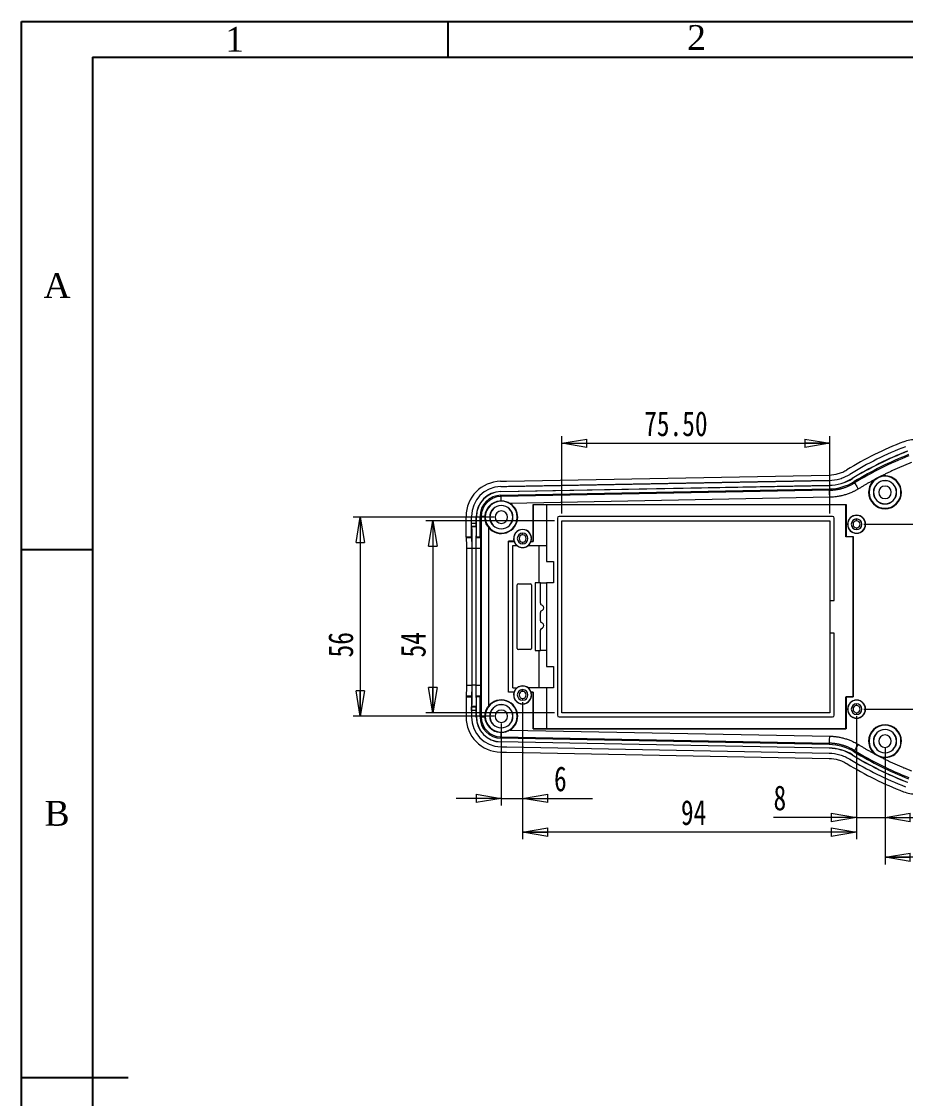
# Model space of a CAD drawing. Header units: millimetres. Extents: x 8 to 428, y 0 to 297.
# Drawn here: x 8 to 132.4, y 145.9 to 297.4 of the extents above; entities that cross this region are included whole.
import ezdxf

# ---------------------------------------------------------------- set-up
doc = ezdxf.new("R2010")
doc.units = ezdxf.units.MM
doc.styles.add('SLDTEXTSTYLE1', font='TXT', dxfattribs={"width": 0.75})
doc.dimstyles.new('SLDDIMSTYLE0', dxfattribs={"dimtxt": 3.5, "dimasz": 3.556, "dimexe": 0, "dimexo": 0.0625, "dimgap": 0.875, "dimtad": 1, "dimlfac": 2, "dimrnd": 1e-09, "dimzin": 12, "dimdsep": 46, "dimtxsty": 'SLDTEXTSTYLE1', "dimblk1": 'CLOSED', "dimblk2": 'CLOSED', "dimsah": 1, "dimcen": 0.09, "dimadec": 0, "dimazin": 3, "dimtfac": 1, "dimtofl": 0, "dimtmove": 0, "dimatfit": 3, "dimldrblk": 'CLOSED', "dimfxl": 1, "dimfrac": 2, "dimtolj": 1, "dimtzin": 12, "dimarcsym": 0})
doc.dimstyles.new('SLDDIMSTYLE1', dxfattribs={"dimtxt": 3.5, "dimasz": 3.556, "dimexe": 0, "dimexo": 0.0625, "dimgap": 0.875, "dimtad": 1, "dimlfac": 2, "dimrnd": 1e-09, "dimzin": 4, "dimdsep": 46, "dimtxsty": 'SLDTEXTSTYLE1', "dimblk1": 'CLOSED', "dimblk2": 'CLOSED', "dimsah": 1, "dimcen": 0.09, "dimadec": 0, "dimazin": 1, "dimtfac": 1, "dimtofl": 0, "dimtmove": 0, "dimatfit": 3, "dimldrblk": 'CLOSED', "dimfxl": 1, "dimfrac": 2, "dimtolj": 1, "dimtzin": 12, "dimarcsym": 0})
doc.dimstyles.new('SLDDIMSTYLE2', dxfattribs={"dimtxt": 3.5, "dimasz": 3.556, "dimexe": 0, "dimexo": 0.0625, "dimgap": 0.875, "dimtad": 1, "dimlfac": 2, "dimrnd": 1e-09, "dimzin": 12, "dimdsep": 46, "dimtxsty": 'SLDTEXTSTYLE1', "dimblk1": 'CLOSED', "dimblk2": 'CLOSED', "dimsah": 1, "dimcen": 0.09, "dimadec": 0, "dimazin": 3, "dimtfac": 1, "dimtmove": 0, "dimatfit": 0, "dimldrblk": 'CLOSED', "dimfxl": 1, "dimfrac": 2, "dimtolj": 1, "dimtzin": 12, "dimarcsym": 0})

# ---------------------------------------------------------------- blocks, each defined once
blk = doc.blocks.new('_CLOSED')
at = {"color": 0, "linetype": 'ByBlock', "lineweight": -2}
for p, q in [((-1, 0.166667), (0, 0)), ((-1, 0.166667), (-1, -0.166667)), ((0, 0), (-1, -0.166667)), ((0, 0), (-1, 0))]:
    blk.add_line(p, q, dxfattribs=at)
blk = doc.blocks.new('_D')
at = {"color": 7, "linetype": 'Continuous', "lineweight": 0}
for p, q in [((83, 227.14), (64.86, 227.14)), ((65.86, 227.14), (65.86, 200.14)), ((83, 200.14), (64.86, 200.14))]:
    blk.add_line(p, q, dxfattribs=at)
at = {"color": 7, "linetype": 'Continuous', "lineweight": 0, "xscale": 3.556, "yscale": 3.556}
for p, rotation in [((65.86, 227.14, 4.62), 90.0000000000004), ((65.86, 200.14, 4.62), 270.0000000000004)]:
    blk.add_blockref('_CLOSED', p, dxfattribs=dict(at, rotation=rotation))
at = {"color": 7, "linetype": 'Continuous', "lineweight": 0, "insert": (61.34, 207.91, 4.62), "char_height": 3.5, "attachment_point": 1, "rotation": 90, "style": 'SLDTEXTSTYLE1'}
blk.add_mtext('54', dxfattribs=at)
blk = doc.blocks.new('_D_1')
at = {"color": 7, "linetype": 'Continuous', "lineweight": 0}
for p, q in [((84, 228.14), (84, 239.03)), ((84, 238.03), (121.75, 238.03)), ((121.75, 228.14), (121.75, 239.03))]:
    blk.add_line(p, q, dxfattribs=at)
at = {"color": 7, "linetype": 'Continuous', "lineweight": 0, "xscale": 3.556, "yscale": 3.556, "rotation": 180.0000000000004}
blk.add_blockref('_CLOSED', (84, 238.03, 4.62), dxfattribs=at)
at = {"color": 7, "linetype": 'Continuous', "lineweight": 0, "xscale": 3.556, "yscale": 3.556}
blk.add_blockref('_CLOSED', (121.75, 238.03, 4.62), dxfattribs=at)
at = {"color": 7, "linetype": 'Continuous', "lineweight": 0, "insert": (95.6, 242.54, 4.62), "char_height": 3.5, "attachment_point": 1, "style": 'SLDTEXTSTYLE1'}
blk.add_mtext('75.50', dxfattribs=at)
blk = doc.blocks.new('_D_4')
at = {"color": 7, "linetype": 'Continuous', "lineweight": 0}
for p, q in [((166.25, 195.64), (166.25, 178.81)), ((129.5, 195.14), (129.5, 178.81)), ((166.25, 179.81), (129.5, 179.81))]:
    blk.add_line(p, q, dxfattribs=at)
at = {"color": 7, "linetype": 'Continuous', "lineweight": 0, "xscale": 3.556, "yscale": 3.556, "rotation": 180.0000000000004}
blk.add_blockref('_CLOSED', (129.5, 179.81, 4.62), dxfattribs=at)
at = {"color": 7, "linetype": 'Continuous', "lineweight": 0, "xscale": 3.556, "yscale": 3.556}
blk.add_blockref('_CLOSED', (166.25, 179.81, 4.62), dxfattribs=at)
at = {"color": 7, "linetype": 'Continuous', "lineweight": 0, "insert": (140.84, 184.32, 4.62), "char_height": 3.5, "attachment_point": 1, "style": 'SLDTEXTSTYLE1'}
blk.add_mtext('73.50', dxfattribs=at)
blk = doc.blocks.new('_D_5')
at = {"color": 7, "linetype": 'Continuous', "lineweight": 0}
for p, q in [((126.5, 226.64), (139.52, 226.64)), ((138.52, 226.64), (138.52, 200.64)), ((126.5, 200.64), (139.52, 200.64))]:
    blk.add_line(p, q, dxfattribs=at)
at = {"color": 7, "linetype": 'Continuous', "lineweight": 0, "xscale": 3.556, "yscale": 3.556}
for p, rotation in [((138.52, 226.64, 4.62), 90.0000000000004), ((138.52, 200.64, 4.62), 270.0000000000004)]:
    blk.add_blockref('_CLOSED', p, dxfattribs=dict(at, rotation=rotation))
at = {"color": 7, "linetype": 'Continuous', "lineweight": 0, "insert": (134.01, 208.92, 4.62), "char_height": 3.5, "attachment_point": 1, "rotation": 90, "style": 'SLDTEXTSTYLE1'}
blk.add_mtext('52', dxfattribs=at)
blk = doc.blocks.new('_D_6')
at = {"color": 7, "linetype": 'Continuous', "lineweight": 0}
for p, q in [((125.5, 199.64), (125.5, 184.4)), ((129.5, 195.14), (129.5, 184.4)), ((125.5, 185.4), (113.81, 185.4)), ((125.5, 185.4), (129.5, 185.4)), ((129.5, 185.4), (135.85, 185.4))]:
    blk.add_line(p, q, dxfattribs=at)
at = {"color": 7, "linetype": 'Continuous', "lineweight": 0, "xscale": 3.556, "yscale": 3.556}
blk.add_blockref('_CLOSED', (125.5, 185.4, 4.62), dxfattribs=at)
at = {"color": 7, "linetype": 'Continuous', "lineweight": 0, "xscale": 3.556, "yscale": 3.556, "rotation": 180.0000000000004}
blk.add_blockref('_CLOSED', (129.5, 185.4, 4.62), dxfattribs=at)
at = {"color": 7, "linetype": 'Continuous', "lineweight": 0, "insert": (113.81, 189.91, 4.62), "char_height": 3.5, "attachment_point": 1, "style": 'SLDTEXTSTYLE1'}
blk.add_mtext('8', dxfattribs=at)
blk = doc.blocks.new('_D_7')
at = {"color": 7, "linetype": 'Continuous', "lineweight": 0}
for p, q in [((78.5, 200.39), (78.5, 182.34)), ((125.5, 199.64), (125.5, 182.34)), ((125.5, 183.34), (78.5, 183.34))]:
    blk.add_line(p, q, dxfattribs=at)
at = {"color": 7, "linetype": 'Continuous', "lineweight": 0, "xscale": 3.556, "yscale": 3.556, "rotation": 180.0000000000004}
blk.add_blockref('_CLOSED', (78.5, 183.34, 4.62), dxfattribs=at)
at = {"color": 7, "linetype": 'Continuous', "lineweight": 0, "xscale": 3.556, "yscale": 3.556}
blk.add_blockref('_CLOSED', (125.5, 183.34, 4.62), dxfattribs=at)
at = {"color": 7, "linetype": 'Continuous', "lineweight": 0, "insert": (100.78, 187.85, 4.62), "char_height": 3.5, "attachment_point": 1, "style": 'SLDTEXTSTYLE1'}
blk.add_mtext('94', dxfattribs=at)
blk = doc.blocks.new('_D_8')
at = {"color": 7, "linetype": 'Continuous', "lineweight": 0}
for p, q in [((74.5, 227.64), (54.65, 227.64)), ((55.65, 227.64), (55.65, 199.64)), ((74.5, 199.64), (54.65, 199.64))]:
    blk.add_line(p, q, dxfattribs=at)
at = {"color": 7, "linetype": 'Continuous', "lineweight": 0, "xscale": 3.556, "yscale": 3.556}
for p, rotation in [((55.65, 227.64, 4.62), 90.0000000000004), ((55.65, 199.64, 4.62), 270.0000000000004)]:
    blk.add_blockref('_CLOSED', p, dxfattribs=dict(at, rotation=rotation))
at = {"color": 7, "linetype": 'Continuous', "lineweight": 0, "insert": (51.14, 207.91, 4.62), "char_height": 3.5, "attachment_point": 1, "rotation": 90, "style": 'SLDTEXTSTYLE1'}
blk.add_mtext('56', dxfattribs=at)
blk = doc.blocks.new('_D_9')
at = {"color": 7, "linetype": 'Continuous', "lineweight": 0}
for p, q in [((78.5, 201.64), (78.5, 187.08)), ((75.5, 198.64), (75.5, 187.08)), ((75.5, 188.08), (69.15, 188.08)), ((75.5, 188.08), (78.5, 188.08)), ((78.5, 188.08), (88.35, 188.08))]:
    blk.add_line(p, q, dxfattribs=at)
at = {"color": 7, "linetype": 'Continuous', "lineweight": 0, "xscale": 3.556, "yscale": 3.556}
blk.add_blockref('_CLOSED', (75.5, 188.08, 4.62), dxfattribs=at)
at = {"color": 7, "linetype": 'Continuous', "lineweight": 0, "xscale": 3.556, "yscale": 3.556, "rotation": 180.0000000000004}
blk.add_blockref('_CLOSED', (78.5, 188.08, 4.62), dxfattribs=at)
at = {"color": 7, "linetype": 'Continuous', "lineweight": 0, "insert": (82.92, 192.59, 4.62), "char_height": 3.5, "attachment_point": 1, "style": 'SLDTEXTSTYLE1'}
blk.add_mtext('6', dxfattribs=at)

msp = doc.modelspace()

# ---------------------------------------------------------------- linework, layer by layer
at = {"color": 7, "linetype": 'Continuous'}
for p, q in [((7.9759, 0.3505), (7.9759, 297.3505)), ((7.9759, 297.3505), (427.9759, 297.3505)), ((17.9759, 292.3505), (422.9759, 292.3505))]:
    msp.add_line(p, q, dxfattribs=at)
for p, q in [((67.9759, 297.3505), (67.9759, 292.3505)), ((17.9759, 292.3505), (17.9759, 5.3505)), ((7.9759, 223.1005), (17.9759, 223.1005)), ((7.9759, 148.8505), (22.9759, 148.8505))]:
    msp.add_line(p, q)
at = {"color": 7, "linetype": 'Continuous', "lineweight": 15}
for p, q in [((76.2471, 232.7023), (121.6215, 233.5665)), ((75.4051, 232.6862), (76.2471, 232.7023)), ((75.4194, 231.9364), (76.2614, 231.9524)), ((75.4325, 231.2506), (121.6364, 232.1307)), ((75.4328, 231.2323), (121.6367, 232.1124)), ((76.2614, 231.9524), (121.6358, 232.8167)), ((121.6359, 232.8164), (76.4995, 231.9567)), ((76.4995, 231.9567), (76.4995, 231.9569)), ((76.4995, 231.9567), (76.4995, 231.9569)), ((121.6364, 232.1307), (121.6367, 232.1124)), ((124.9049, 233.0667), (124.8953, 233.0823)), ((125.1659, 232.6394), (125.2227, 232.4661)), ((129.4995, 232.7636), (129.4995, 232.7767)), ((75.4325, 231.2506), (75.4328, 231.2323)), ((75.4424, 230.7317), (121.6467, 231.6118)), ((75.4457, 230.5543), (75.4424, 230.7317)), ((121.6982, 231.4353), (75.4457, 230.5543)), ((121.7173, 230.4358), (76.7425, 229.5792)), ((121.6467, 231.6118), (121.6982, 231.4353)), ((127.2495, 231.1386), (127.1949, 231.1386)), ((131.7495, 231.1386), (131.804, 231.1386)), ((75.4995, 229.2636), (75.4995, 229.2767)), ((79.9899, 229.4017), (79.9995, 229.3921)), ((79.9899, 229.4017), (124.0126, 229.4017)), ((79.9899, 224.2482), (79.9899, 229.4017)), ((81.8495, 229.3921), (79.9995, 229.3921)), ((79.9995, 229.3921), (79.9995, 224.2386)), ((81.8495, 229.3921), (81.8495, 229.3886)), ((81.8495, 229.3886), (81.8495, 221.3886)), ((123.9995, 229.3886), (81.8495, 229.3886)), ((123.9995, 229.3886), (124.0126, 229.4017)), ((123.9995, 224.8886), (123.9995, 229.3886)), ((124.0126, 229.4017), (124.0126, 224.9017)), ((129.4995, 229.5136), (129.4995, 229.5005)), ((70.5453, 224.8886), (70.5453, 227.7329)), ((71.2953, 224.8886), (71.2953, 227.7329)), ((71.9812, 226.8146), (71.9812, 227.7329)), ((71.9995, 227.7329), (71.9812, 227.7329)), ((71.9995, 224.8886), (71.9995, 227.7329)), ((72.5002, 224.8886), (72.5002, 227.7329)), ((72.5002, 227.7329), (72.6776, 227.7329)), ((72.6776, 227.7329), (72.6776, 199.5443)), ((73.1979, 227.7329), (72.6776, 227.7329)), ((73.2495, 227.6386), (73.196, 227.6386)), ((77.7495, 227.6386), (77.804, 227.6386)), ((83.3995, 227.4886), (83.3995, 199.7886)), ((122.0995, 227.7386), (83.6495, 227.7386)), ((122.3495, 215.9386), (122.3495, 227.4886)), ((125.4995, 227.8886), (125.4995, 227.9104)), ((125.4995, 227.1386), (125.4995, 227.3886)), ((71.2953, 226.8146), (71.9812, 226.8146)), ((71.9761, 226.3148), (71.3081, 226.3148)), ((71.3432, 226.2796), (71.3081, 226.3148)), ((71.962, 226.2796), (71.3432, 226.2796)), ((71.9761, 226.3148), (71.962, 226.2796)), ((73.6773, 226.2278), (73.6773, 201.0494)), ((75.4995, 226.0136), (75.4995, 226.0005)), ((78.4995, 225.8886), (78.4995, 225.9104)), ((83.9995, 200.1386), (83.9995, 227.1386)), ((83.9995, 227.1386), (121.7495, 227.1386)), ((121.7495, 227.1386), (121.7495, 215.9386)), ((125.4995, 226.1386), (125.4995, 225.8886)), ((70.5453, 224.8886), (71.2953, 224.8886)), ((70.5453, 224.8275), (70.5453, 224.8886)), ((70.5453, 224.8275), (71.2953, 224.8275)), ((70.5925, 224.7646), (70.5453, 224.8275)), ((70.5925, 224.7646), (71.3425, 224.7646)), ((71.2953, 224.8275), (71.2953, 224.8886)), ((71.3425, 224.7646), (71.2953, 224.8275)), ((71.9623, 224.7646), (71.9995, 224.8886)), ((71.9623, 224.7646), (72.5932, 224.7646)), ((71.9995, 224.8886), (72.5002, 224.8886)), ((72.5932, 224.7646), (72.5002, 224.8886)), ((76.4995, 224.2386), (76.4899, 224.2482)), ((77.2891, 224.2482), (76.4899, 224.2482)), ((76.4899, 203.029), (76.4899, 224.2482)), ((76.4995, 203.0386), (76.4995, 224.2386)), ((76.4995, 224.2386), (77.3023, 224.2386)), ((78.4995, 225.1386), (78.4995, 225.3886)), ((79.6966, 224.2386), (79.9995, 224.2386)), ((79.7099, 224.2482), (79.9899, 224.2482)), ((79.9899, 224.2482), (79.9995, 224.2386)), ((123.9995, 224.8886), (124.0126, 224.9017)), ((124.9995, 224.8886), (123.9995, 224.8886)), ((124.0126, 224.9017), (125.0126, 224.9017)), ((124.9995, 224.8886), (125.0126, 224.9017)), ((124.9995, 202.3886), (124.9995, 224.8886)), ((125.0126, 224.9017), (125.0126, 202.3755)), ((125.4995, 225.3886), (125.4995, 225.3668)), ((70.6304, 223.2655), (71.3804, 223.2655)), ((70.6304, 204.0118), (70.6304, 223.2655)), ((71.3804, 204.0118), (71.3804, 223.2655)), ((71.4197, 203.9966), (71.4197, 223.2806)), ((71.4197, 223.2806), (71.9314, 223.2806)), ((71.9314, 223.2806), (71.9314, 203.9966)), ((71.9471, 204.0118), (71.9471, 223.2655)), ((71.9471, 223.2655), (72.6311, 223.2655)), ((72.6311, 204.0118), (72.6311, 223.2655)), ((77.0995, 223.6386), (77.7293, 223.6386)), ((77.0995, 203.6386), (77.0995, 223.6386)), ((78.4995, 224.1386), (78.4995, 223.8886)), ((78.4995, 223.3886), (78.4995, 223.3668)), ((79.2697, 223.6386), (81.8495, 223.6386)), ((80.7604, 223.6386), (80.7604, 218.3886)), ((81.8495, 221.3886), (82.8495, 221.3886)), ((82.8495, 221.3886), (82.8495, 218.3886)), ((77.8995, 218.2636), (79.5995, 218.2636)), ((80.2495, 218.3886), (80.2495, 208.8886)), ((80.9995, 218.3886), (80.2495, 218.3886)), ((80.9995, 215.5381), (80.9995, 218.3886)), ((80.9995, 218.3886), (81.8495, 218.3886)), ((81.8495, 218.3886), (81.8495, 206.6386)), ((82.8495, 218.3886), (81.8495, 218.3886)), ((77.7495, 209.1636), (77.7495, 218.1136)), ((79.7495, 218.1136), (79.7495, 209.1636)), ((81.312, 215.2134), (81.1245, 215.3216)), ((121.7495, 215.9386), (122.3495, 215.9386)), ((121.7495, 215.9386), (121.7495, 211.3386)), ((80.9995, 213.0381), (80.9995, 214.2391)), ((81.1245, 214.4556), (81.312, 214.5639)), ((81.312, 212.7134), (81.1245, 212.8216)), ((81.1245, 211.9556), (81.312, 212.0639)), ((80.9995, 208.8886), (80.9995, 211.7391)), ((122.3495, 211.3386), (121.7495, 211.3386)), ((121.7495, 211.3386), (121.7495, 200.1386)), ((122.3495, 199.7886), (122.3495, 211.3386)), ((79.5995, 209.0136), (77.8995, 209.0136)), ((80.2495, 208.8886), (80.9995, 208.8886)), ((80.7604, 208.8886), (80.7604, 203.6386)), ((81.8495, 208.8886), (80.9995, 208.8886)), ((81.8495, 206.6386), (82.8495, 206.6386)), ((82.8495, 206.6386), (82.8495, 203.6386)), ((70.6304, 204.0118), (71.3804, 204.0118)), ((71.9314, 203.9966), (71.4197, 203.9966)), ((71.9471, 204.0118), (72.6311, 204.0118)), ((76.4899, 203.029), (76.4995, 203.0386)), ((77.2891, 203.029), (76.4899, 203.029)), ((77.3023, 203.0386), (76.4995, 203.0386)), ((77.0995, 203.6386), (77.7293, 203.6386)), ((78.4995, 203.8886), (78.4995, 203.9104)), ((78.4995, 203.1386), (78.4995, 203.3886)), ((81.8495, 203.6386), (79.2697, 203.6386)), ((79.6966, 203.0386), (79.9995, 203.0386)), ((79.9899, 203.029), (79.7099, 203.029)), ((79.9899, 203.029), (79.9995, 203.0386)), ((79.9899, 197.8755), (79.9899, 203.029)), ((79.9995, 203.0386), (79.9995, 197.8851)), ((81.8495, 203.6386), (81.8495, 197.8886)), ((82.8495, 203.6386), (81.8495, 203.6386)), ((70.5453, 202.4497), (70.5925, 202.5127)), ((70.5453, 202.4497), (71.2953, 202.4497)), ((70.5453, 202.4497), (70.5453, 202.3886)), ((70.5453, 202.3886), (71.2953, 202.3886)), ((70.5453, 202.3886), (70.5453, 199.5443)), ((70.5925, 202.5127), (71.3425, 202.5127)), ((71.2953, 202.4497), (71.3425, 202.5127)), ((71.2953, 202.4497), (71.2953, 202.3886)), ((71.2953, 202.3886), (71.2953, 199.5443)), ((71.9995, 202.3886), (71.9623, 202.5127)), ((71.9623, 202.5127), (72.5932, 202.5127)), ((71.9995, 199.5443), (71.9995, 202.3886)), ((72.5002, 202.3886), (71.9995, 202.3886)), ((72.5002, 202.3886), (72.5932, 202.5127)), ((72.5002, 199.5443), (72.5002, 202.3886)), ((78.4995, 202.1386), (78.4995, 201.8886)), ((123.9995, 202.3886), (124.9995, 202.3886)), ((123.9995, 197.8886), (123.9995, 202.3886)), ((123.9995, 202.3886), (124.0126, 202.3755)), ((124.0126, 202.3755), (124.0126, 197.8755)), ((125.0126, 202.3755), (124.0126, 202.3755)), ((124.9995, 202.3886), (125.0126, 202.3755)), ((125.4995, 201.8886), (125.4995, 201.9104)), ((71.9812, 200.4626), (71.2953, 200.4626)), ((71.3081, 200.9625), (71.3432, 200.9976)), ((71.3081, 200.9625), (71.9761, 200.9625)), ((71.962, 200.9976), (71.3432, 200.9976)), ((71.962, 200.9976), (71.9761, 200.9625)), ((71.9812, 199.5443), (71.9812, 200.4626)), ((75.4995, 201.2636), (75.4995, 201.2767)), ((78.4995, 201.3886), (78.4995, 201.3668)), ((121.7495, 200.1386), (83.9995, 200.1386)), ((125.4995, 201.1386), (125.4995, 201.3886)), ((125.4995, 200.1386), (125.4995, 199.8886)), ((71.9812, 199.5443), (71.9995, 199.5443)), ((72.6776, 199.5443), (72.5002, 199.5443)), ((72.6776, 199.5443), (73.1979, 199.5443)), ((73.2495, 199.6386), (73.196, 199.6386)), ((77.7495, 199.6386), (77.804, 199.6386)), ((83.6495, 199.5386), (122.0995, 199.5386)), ((125.4995, 199.3886), (125.4995, 199.3668)), ((75.4995, 198.0136), (75.4995, 198.0005)), ((76.7425, 197.6981), (121.7173, 196.8414)), ((79.9995, 197.8851), (79.9899, 197.8755)), ((124.0126, 197.8755), (79.9899, 197.8755)), ((79.9995, 197.8851), (81.8495, 197.8851)), ((81.8495, 197.8886), (123.9995, 197.8886)), ((81.8495, 197.8886), (81.8495, 197.8851)), ((124.0126, 197.8755), (123.9995, 197.8886)), ((129.4995, 197.7636), (129.4995, 197.7767)), ((75.4328, 196.0449), (75.4325, 196.0266)), ((121.6364, 195.1465), (75.4325, 196.0266)), ((121.6368, 195.1648), (75.4328, 196.0449)), ((75.4424, 196.5455), (75.4457, 196.7229)), ((121.6467, 195.6654), (75.4424, 196.5455)), ((75.4457, 196.7229), (121.6982, 195.8419)), ((121.6982, 195.8419), (121.6467, 195.6654)), ((127.2495, 196.1386), (127.1949, 196.1386)), ((131.7495, 196.1386), (131.804, 196.1386)), ((75.4051, 194.591), (76.2471, 194.575)), ((75.4194, 195.3409), (76.2614, 195.3248)), ((76.2471, 194.575), (121.6215, 193.7107)), ((76.2614, 195.3248), (121.6358, 194.4606)), ((76.4995, 195.3206), (76.4995, 195.3203)), ((76.4995, 195.3203), (76.4995, 195.3206)), ((121.6364, 195.1465), (121.6368, 195.1648)), ((124.8953, 194.1949), (124.9049, 194.2106)), ((125.1659, 194.6378), (125.2227, 194.8111)), ((129.4995, 194.5136), (129.4995, 194.5005))]:
    msp.add_line(p, q, dxfattribs=at)
at = {"color": 8, "linetype": 'Continuous', "lineweight": 15}
msp.add_line((124.54, 193.6539), (124.5278, 193.616), dxfattribs=at)
at = {"color": 7, "linetype": 'Continuous', "lineweight": 15, "flags": 128}
for points in [[(125.2227, 232.4661), (125.2351, 232.446), (125.2664, 232.395), (125.3155, 232.3149), (125.3805, 232.2088), (125.4591, 232.0806), (125.5484, 231.935), (125.645, 231.7775), (125.7453, 231.6139)], [(75.4457, 230.5543), (75.446, 230.5403), (75.4467, 230.5061), (75.4477, 230.4524), (75.4491, 230.3802), (75.4507, 230.2912), (75.4527, 230.187), (75.455, 230.0698), (75.4574, 229.9421)], [(121.7173, 230.4358), (121.7136, 230.6277), (121.7101, 230.8124), (121.7069, 230.9831), (121.704, 231.1335), (121.7016, 231.2579), (121.6998, 231.3519), (121.6987, 231.4117), (121.6982, 231.4353)], [(75.4574, 197.3351), (75.455, 197.2074), (75.4527, 197.0903), (75.4507, 196.9861), (75.4491, 196.897), (75.4477, 196.8249), (75.4467, 196.7711), (75.446, 196.7369), (75.4457, 196.7229)], [(121.6982, 195.8419), (121.6987, 195.8655), (121.6998, 195.9254), (121.7016, 196.0193), (121.704, 196.1437), (121.7069, 196.2941), (121.7101, 196.4648), (121.7136, 196.6496), (121.7173, 196.8414)]]:
    msp.add_lwpolyline(points, dxfattribs=at)
at = {"color": 7, "linetype": 'Continuous', "lineweight": 15}
for centre, radius, start, end in [((150.22, 191.6976), 49.9542, 111.258372, 121.476853), ((150.22, 191.6976), 49.2042, 111.258372, 121.476853), ((150.22, 191.6976), 49.2039, 111.258495, 121.476999), ((150.22, 191.6976), 48.5183, 111.247416, 121.463886), ((150.22, 191.6976), 48.5, 111.247416, 121.463886), ((150.22, 191.6976), 47.9993, 111.247747, 121.464274), ((150.22, 191.6976), 47.8219, 111.290252, 121.514577), ((129.4995, 231.1386), 2.25, 0, 180), ((129.4995, 231.1386), 2.3045, 0, 107.482552), ((75.4995, 227.7329), 4.9542, 91.091216, 180), ((75.4995, 227.7329), 4.2042, 91.091216, 180), ((121.513, 238.6094), 6.4799, 271.091023, 301.464035), ((121.513, 238.6094), 6.4982, 271.091023, 301.464035), ((129.4995, 231.1386), 2.3045, 127.948221, 180), ((129.4995, 231.1386), 1.6381, 90, 270), ((129.4995, 231.1386), 1.625, 90, 270), ((129.4995, 231.1386), 0.875, 90, 270), ((129.4995, 231.1386), 1.6381, 270, 90), ((129.4995, 231.1386), 1.625, 270, 90), ((129.4995, 231.1386), 0.875, 270, 90), ((75.4995, 227.7329), 3.5183, 91.091216, 180), ((75.4995, 227.7329), 3.5, 91.091216, 180), ((75.4995, 227.7329), 2.9993, 91.091216, 180), ((75.4995, 227.7329), 2.8219, 91.091216, 180), ((129.4995, 231.1386), 2.3045, 180, 0), ((129.4995, 231.1386), 2.25, 180, 0), ((75.4995, 227.6386), 2.25, 0, 180), ((75.4995, 227.6386), 1.6381, 90, 270), ((75.4995, 227.6386), 1.625, 90, 270), ((75.4995, 227.6386), 1.6381, 270, 90), ((75.4995, 227.6386), 1.625, 270, 90), ((75.4995, 227.6386), 2.3045, 0, 57.357924), ((75.4995, 227.6386), 2.25, 180, 0), ((75.4995, 227.6386), 2.3045, 217.748433, 0), ((75.4995, 227.6386), 0.875, 90, 270), ((75.4995, 227.6386), 0.875, 270, 90), ((83.6495, 227.4886), 0.25, 90, 180), ((122.0995, 227.4886), 0.25, 0, 90), ((125.4995, 226.6386), 1.2718, 90, 270), ((125.4995, 226.6386), 1.25, 90, 270), ((125.4995, 226.6386), 0.75, 90, 270), ((125.4995, 226.6386), 1.2718, 270, 90), ((125.4995, 226.6386), 1.25, 270, 90), ((125.4995, 226.6386), 0.75, 270, 90), ((59.299, 226.694), 12.6827, 358.28626, 0.544564), ((78.4995, 224.6386), 1.2718, 90, 197.876284), ((78.4995, 224.6386), 1.25, 90, 270), ((78.4995, 224.6386), 1.2718, 342.123716, 90), ((78.4995, 224.6386), 1.25, 270, 90), ((125.4995, 226.6386), 0.5, 90, 270), ((125.4995, 226.6386), 0.5, 270, 90), ((79.0899, 226.7213), 3.0593, 233.93918, 234.245744), ((78.4995, 224.6386), 1.2622, 198.475708, 232.39688), ((78.4995, 224.6386), 0.75, 90, 270), ((78.4995, 224.6386), 0.5, 90, 270), ((78.4995, 224.6386), 0.75, 270, 90), ((78.4995, 224.6386), 0.5, 270, 90), ((78.4995, 224.6386), 1.2622, 307.60312, 341.524292), ((77.8202, 226.8433), 3.2102, 305.769137, 306.061236), ((78.4995, 224.6386), 1.2718, 231.838897, 270), ((78.4995, 224.6386), 1.2718, 270, 308.161103), ((77.8995, 218.1136), 0.15, 90, 180), ((79.5995, 218.1136), 0.15, 0, 90), ((81.2495, 215.5381), 0.25, 180, 240), ((81.1245, 214.8886), 0.375, 300, 60), ((81.2495, 214.2391), 0.25, 120, 180), ((81.2495, 213.0381), 0.25, 180, 240), ((81.1245, 212.3886), 0.375, 300, 60), ((81.2495, 211.7391), 0.25, 120, 180), ((77.8995, 209.1636), 0.15, 180, 270), ((79.5995, 209.1636), 0.15, 270, 0), ((78.4995, 202.6386), 1.2718, 162.123716, 270), ((78.4995, 202.6386), 1.25, 90, 270), ((79.0899, 200.5559), 3.0593, 125.754256, 126.06082), ((78.4995, 202.6386), 1.2622, 127.60312, 161.524292), ((78.4995, 202.6386), 1.2718, 90, 128.161103), ((78.4995, 202.6386), 0.75, 90, 270), ((78.4995, 202.6386), 0.5, 90, 270), ((78.4995, 202.6386), 1.2718, 51.838897, 90), ((78.4995, 202.6386), 1.25, 270, 90), ((78.4995, 202.6386), 0.75, 270, 90), ((78.4995, 202.6386), 0.5, 270, 90), ((78.4995, 202.6386), 1.2718, 270, 17.876284), ((78.4995, 202.6386), 1.2622, 18.475708, 52.39688), ((77.8202, 200.4339), 3.2102, 53.938764, 54.230863), ((75.4995, 199.6386), 2.25, 0, 180), ((75.4995, 199.6386), 2.3045, 0, 142.251567), ((125.4995, 200.6386), 1.2718, 90, 270), ((125.4995, 200.6386), 1.25, 90, 270), ((125.4995, 200.6386), 1.2718, 270, 90), ((125.4995, 200.6386), 1.25, 270, 90), ((59.299, 200.5832), 12.6827, 359.455436, 1.71374), ((75.4995, 199.6386), 1.6381, 90, 270), ((75.4995, 199.6386), 1.625, 90, 270), ((75.4995, 199.6386), 0.875, 90, 270), ((75.4995, 199.6386), 1.6381, 270, 90), ((75.4995, 199.6386), 1.625, 270, 90), ((75.4995, 199.6386), 0.875, 270, 90), ((125.4995, 200.6386), 0.75, 90, 270), ((125.4995, 200.6386), 0.5, 90, 270), ((125.4995, 200.6386), 0.75, 270, 90), ((125.4995, 200.6386), 0.5, 270, 90), ((75.4995, 199.5443), 4.9542, 180, 268.908784), ((75.4995, 199.5443), 4.2042, 180, 268.908784), ((75.4995, 199.5443), 3.5183, 180, 268.908784), ((75.4995, 199.5443), 3.5, 180, 268.908784), ((75.4995, 199.5443), 2.9993, 180, 268.908784), ((75.4995, 199.5443), 2.8219, 180, 268.908784), ((75.4995, 199.6386), 2.25, 180, 0), ((75.4995, 199.6386), 2.3045, 302.642076, 0), ((83.6495, 199.7886), 0.25, 180, 270), ((122.0995, 199.7886), 0.25, 270, 360), ((129.4995, 196.1386), 2.3045, 0, 180), ((129.4995, 196.1386), 2.25, 0, 180), ((129.4995, 196.1386), 1.6381, 90, 270), ((129.4995, 196.1386), 1.625, 90, 270), ((129.4995, 196.1386), 0.875, 90, 270), ((129.4995, 196.1386), 1.6381, 270, 90), ((129.4995, 196.1386), 1.625, 270, 90), ((129.4995, 196.1386), 0.875, 270, 90), ((129.4995, 196.1386), 2.3045, 180, 232.051779), ((129.4995, 196.1386), 2.25, 180, 0), ((129.4995, 196.1386), 2.3045, 252.517448, 0), ((121.513, 188.6678), 6.4799, 58.535921, 88.908932), ((121.513, 188.6678), 6.4982, 58.535921, 88.908932), ((150.22, 235.5796), 48.5183, 238.53612, 248.75258), ((150.22, 235.5796), 48.5, 238.53612, 248.75258), ((150.22, 235.5796), 47.9993, 238.535724, 248.752253), ((150.22, 235.5796), 47.8219, 238.485423, 248.709748), ((150.22, 235.5796), 49.9542, 238.523147, 248.741628), ((150.22, 235.5796), 49.2039, 238.523001, 248.741505), ((150.22, 235.5796), 49.2042, 238.523147, 248.741628)]:
    msp.add_arc(centre, radius, start, end, dxfattribs=at)
for centre, major_axis, ratio, start_param, end_param in [((121.512, 238.6128), (-1.9648, 6.7212), 0.99963205, 2.87633517, 3.40626305), ((121.5121, 188.6644), (-1.9617, -6.7221), 0.99963204, 2.87647702, 3.40640825)]:
    msp.add_ellipse(centre, major_axis=major_axis, ratio=ratio, start_param=start_param, end_param=end_param, dxfattribs=at)
for points, knots in [([(132.1079, 238.2527), (132.3993, 238.366), (132.6961, 238.4503), (133.3002, 238.5637), (133.6074, 238.5928), (133.9201, 238.5928)], [0, 0, 0, 0, 0.5, 0.5, 1, 1, 1, 1]), ([(133.2192, 235.3244), (133.0689, 235.2653), (132.7684, 235.1472), (132.3201, 234.9641), (131.8737, 234.7768), (131.4294, 234.5848), (130.9871, 234.3884), (130.5469, 234.1873), (130.1088, 233.9817), (129.6727, 233.7714), (129.2386, 233.5569), (128.951, 233.4101), (128.8072, 233.3367)], [0, 0, 0, 0, 0.10006504, 0.20008714, 0.30007696, 0.40004519, 0.50000253, 0.59995966, 0.69992729, 0.7999161, 0.89993678, 1, 1, 1, 1]), ([(121.6215, 233.5665), (122.0664, 233.575), (122.5003, 233.6417), (123.1349, 233.8264), (123.3448, 233.9029), (123.7502, 234.0821), (123.9464, 234.1849), (124.1362, 234.3011)], [0, 0, 0, 0, 0.5, 0.5, 0.75, 0.75, 1, 1, 1, 1]), ([(121.6358, 232.8167), (122.1484, 232.8264), (122.6469, 232.9033), (123.3743, 233.1149), (123.6142, 233.2021), (124.0827, 233.409), (124.3092, 233.5276), (124.5278, 233.6615)], [0, 0, 0, 0, 0.5, 0.5, 0.75, 0.75, 1, 1, 1, 1]), ([(121.6982, 231.4353), (121.7601, 231.437), (121.884, 231.4403), (122.0694, 231.4515), (122.2546, 231.4672), (122.4392, 231.488), (122.6232, 231.5137), (122.8065, 231.5442), (122.9889, 231.5796), (123.1703, 231.6198), (123.3505, 231.6648), (123.5295, 231.7146), (123.7072, 231.7691), (123.8833, 231.8283), (124.0577, 231.8922), (124.2305, 231.9607), (124.4013, 232.0337), (124.5701, 232.1113), (124.7369, 232.1933), (124.9013, 232.2797), (125.0636, 232.3702), (125.1697, 232.4342), (125.2227, 232.4661)], [0, 0, 0, 0, 0.05000044, 0.10000064, 0.15000063, 0.20000043, 0.2500001, 0.29999964, 0.34999911, 0.39999853, 0.44999794, 0.49999737, 0.54999685, 0.59999642, 0.6499961, 0.69999594, 0.74999596, 0.7999962, 0.84999669, 0.89999747, 0.94999856, 1, 1, 1, 1]), ([(128.0823, 232.9559), (127.9505, 232.8847), (127.687, 232.7424), (127.2944, 232.5241), (126.9038, 232.3024), (126.5154, 232.0768), (126.1289, 231.8477), (125.8732, 231.6918), (125.7453, 231.6139)], [0, 0, 0, 0, 0.16669226, 0.33335385, 0.5000001, 0.66664633, 0.83330786, 1, 1, 1, 1]), ([(125.7453, 231.6139), (125.6948, 231.5834), (125.5939, 231.5224), (125.44, 231.4353), (125.2846, 231.3513), (125.1273, 231.2709), (124.9682, 231.1939), (124.7012, 231.0719), (124.3202, 230.9178), (123.8173, 230.752), (123.3029, 230.6194), (122.8374, 230.532), (122.4266, 230.4785), (122.0726, 230.4472), (121.8358, 230.4396), (121.7173, 230.4358)], [0, 0, 0, 0, 0.04167694, 0.08330601, 0.12490746, 0.1665016, 0.20810874, 0.24974917, 0.37394115, 0.49826031, 0.62359807, 0.74900795, 0.83263789, 0.91624688, 1, 1, 1, 1]), ([(73.1979, 227.7329), (73.2039, 227.8792), (73.2236, 228.0225), (73.2892, 228.3035), (73.3358, 228.4425), (73.4541, 228.7083), (73.525, 228.8341), (73.6899, 229.0716), (73.785, 229.1842), (73.9921, 229.3868), (74.1043, 229.4776), (74.3459, 229.6381), (74.4758, 229.7075), (74.7422, 229.8192), (74.8801, 229.8624), (75.1653, 229.9228), (75.311, 229.9394), (75.4574, 229.9421)], [0, 0, 0, 0, 0.125, 0.125, 0.25, 0.25, 0.375, 0.375, 0.5, 0.5, 0.625, 0.625, 0.75, 0.75, 0.875, 0.875, 1, 1, 1, 1]), ([(75.4574, 229.9421), (75.6855, 229.9463), (75.9081, 229.9173), (76.2347, 229.8253), (76.3415, 229.7866), (76.547, 229.6944), (76.6464, 229.6407), (76.7425, 229.5792)], [0, 0, 0, 0, 0.5, 0.5, 0.75, 0.75, 1, 1, 1, 1]), ([(73.6773, 226.2278), (73.5987, 226.3292), (73.5301, 226.4353), (73.411, 226.6569), (73.3603, 226.7733), (73.2788, 227.0125), (73.2481, 227.1343), (73.2067, 227.3829), (73.196, 227.5105), (73.196, 227.6386)], [0, 0, 0, 0, 0.25, 0.25, 0.5, 0.5, 0.75, 0.75, 1, 1, 1, 1]), ([(71.3081, 226.3148), (71.3065, 226.3163), (71.3049, 226.3284), (71.3018, 226.3787), (71.3003, 226.4171), (71.2978, 226.5142), (71.2968, 226.5726), (71.2956, 226.6939), (71.2953, 226.7564), (71.2953, 226.8146)], [0, 0, 0, 0, 0.25, 0.25, 0.5, 0.5, 0.75, 0.75, 1, 1, 1, 1]), ([(71.4197, 223.2806), (71.4197, 223.4551), (71.4193, 223.6359), (71.4175, 224.0018), (71.4162, 224.187), (71.4125, 224.5508), (71.4101, 224.7294), (71.4044, 225.0683), (71.4011, 225.2284), (71.3937, 225.5196), (71.3896, 225.6507), (71.3809, 225.8765), (71.3762, 225.9713), (71.3668, 226.1224), (71.362, 226.1787), (71.3525, 226.255), (71.3478, 226.2751), (71.3432, 226.2796)], [0, 0, 0, 0, 0.125, 0.125, 0.25, 0.25, 0.375, 0.375, 0.5, 0.5, 0.625, 0.625, 0.75, 0.75, 0.875, 0.875, 1, 1, 1, 1]), ([(71.962, 226.2796), (71.9602, 226.2751), (71.9583, 226.255), (71.9545, 226.1787), (71.9525, 226.1224), (71.9488, 225.9713), (71.9469, 225.8765), (71.9434, 225.6507), (71.9418, 225.5196), (71.9388, 225.2284), (71.9375, 225.0683), (71.9352, 224.7294), (71.9343, 224.5508), (71.9328, 224.187), (71.9323, 224.0018), (71.9316, 223.6359), (71.9314, 223.4551), (71.9314, 223.2806)], [0, 0, 0, 0, 0.125, 0.125, 0.25, 0.25, 0.375, 0.375, 0.5, 0.5, 0.625, 0.625, 0.75, 0.75, 0.875, 0.875, 1, 1, 1, 1]), ([(70.6304, 223.2655), (70.6304, 223.4391), (70.6296, 223.6259), (70.6259, 223.9879), (70.6231, 224.1621), (70.6157, 224.4528), (70.6112, 224.5683), (70.6019, 224.7209), (70.597, 224.7585), (70.5925, 224.7646)], [0, 0, 0, 0, 0.25, 0.25, 0.5, 0.5, 0.75, 0.75, 1, 1, 1, 1]), ([(71.3804, 223.2655), (71.3804, 223.4391), (71.3796, 223.6259), (71.3759, 223.9879), (71.3731, 224.1621), (71.3657, 224.4528), (71.3612, 224.5683), (71.3519, 224.7209), (71.347, 224.7585), (71.3425, 224.7646)], [0, 0, 0, 0, 0.25, 0.25, 0.5, 0.5, 0.75, 0.75, 1, 1, 1, 1]), ([(71.9471, 223.2655), (71.9471, 223.4391), (71.9474, 223.6259), (71.9489, 223.9879), (71.9501, 224.1621), (71.953, 224.4528), (71.9548, 224.5683), (71.9585, 224.7209), (71.9605, 224.7585), (71.9623, 224.7646)], [0, 0, 0, 0, 0.25, 0.25, 0.5, 0.5, 0.75, 0.75, 1, 1, 1, 1]), ([(72.6311, 223.2655), (72.6311, 223.4391), (72.6303, 223.6259), (72.6266, 223.9879), (72.6237, 224.1621), (72.6164, 224.4528), (72.6119, 224.5683), (72.6026, 224.7209), (72.5977, 224.7585), (72.5932, 224.7646)], [0, 0, 0, 0, 0.25, 0.25, 0.5, 0.5, 0.75, 0.75, 1, 1, 1, 1]), ([(70.5925, 202.5127), (70.597, 202.5187), (70.6019, 202.5563), (70.6112, 202.709), (70.6157, 202.8244), (70.6231, 203.1151), (70.6259, 203.2893), (70.6296, 203.6513), (70.6304, 203.8381), (70.6304, 204.0118)], [0, 0, 0, 0, 0.25, 0.25, 0.5, 0.5, 0.75, 0.75, 1, 1, 1, 1]), ([(71.3425, 202.5127), (71.347, 202.5187), (71.3519, 202.5563), (71.3612, 202.709), (71.3657, 202.8244), (71.3731, 203.1151), (71.3759, 203.2893), (71.3796, 203.6513), (71.3804, 203.8381), (71.3804, 204.0118)], [0, 0, 0, 0, 0.25, 0.25, 0.5, 0.5, 0.75, 0.75, 1, 1, 1, 1]), ([(71.3432, 200.9976), (71.3478, 201.0022), (71.3525, 201.0222), (71.362, 201.0985), (71.3668, 201.1548), (71.3762, 201.3059), (71.3809, 201.4007), (71.3896, 201.6266), (71.3937, 201.7576), (71.4011, 202.0488), (71.4044, 202.209), (71.4101, 202.5478), (71.4125, 202.7264), (71.4162, 203.0903), (71.4175, 203.2754), (71.4193, 203.6414), (71.4197, 203.8221), (71.4197, 203.9966)], [0, 0, 0, 0, 0.125, 0.125, 0.25, 0.25, 0.375, 0.375, 0.5, 0.5, 0.625, 0.625, 0.75, 0.75, 0.875, 0.875, 1, 1, 1, 1]), ([(71.9314, 203.9966), (71.9314, 203.8221), (71.9316, 203.6414), (71.9323, 203.2754), (71.9328, 203.0903), (71.9343, 202.7264), (71.9352, 202.5478), (71.9375, 202.209), (71.9388, 202.0488), (71.9418, 201.7576), (71.9434, 201.6266), (71.9469, 201.4007), (71.9488, 201.3059), (71.9525, 201.1548), (71.9545, 201.0985), (71.9583, 201.0222), (71.9602, 201.0022), (71.962, 200.9976)], [0, 0, 0, 0, 0.125, 0.125, 0.25, 0.25, 0.375, 0.375, 0.5, 0.5, 0.625, 0.625, 0.75, 0.75, 0.875, 0.875, 1, 1, 1, 1]), ([(71.9623, 202.5127), (71.9605, 202.5187), (71.9585, 202.5563), (71.9548, 202.709), (71.953, 202.8244), (71.9501, 203.1151), (71.9489, 203.2893), (71.9474, 203.6513), (71.9471, 203.8381), (71.9471, 204.0118)], [0, 0, 0, 0, 0.25, 0.25, 0.5, 0.5, 0.75, 0.75, 1, 1, 1, 1]), ([(72.5932, 202.5127), (72.5977, 202.5187), (72.6026, 202.5563), (72.6119, 202.709), (72.6164, 202.8244), (72.6237, 203.1151), (72.6266, 203.2893), (72.6303, 203.6513), (72.6311, 203.8381), (72.6311, 204.0118)], [0, 0, 0, 0, 0.25, 0.25, 0.5, 0.5, 0.75, 0.75, 1, 1, 1, 1]), ([(71.2953, 200.4626), (71.2953, 200.5208), (71.2956, 200.5834), (71.2968, 200.7047), (71.2978, 200.763), (71.3003, 200.8601), (71.3018, 200.8985), (71.3049, 200.9489), (71.3065, 200.961), (71.3081, 200.9625)], [0, 0, 0, 0, 0.25, 0.25, 0.5, 0.5, 0.75, 0.75, 1, 1, 1, 1]), ([(73.196, 199.6386), (73.196, 199.7668), (73.2066, 199.8929), (73.2478, 200.1413), (73.2786, 200.2643), (73.3603, 200.504), (73.4105, 200.6191), (73.5294, 200.8408), (73.5987, 200.948), (73.6773, 201.0494)], [0, 0, 0, 0, 0.25, 0.25, 0.5, 0.5, 0.75, 0.75, 1, 1, 1, 1]), ([(75.4574, 197.3351), (75.311, 197.3378), (75.1673, 197.3543), (74.8848, 197.4136), (74.7448, 197.457), (74.4763, 197.5693), (74.349, 197.6374), (74.1079, 197.7969), (73.9931, 197.8896), (73.7859, 198.092), (73.6926, 198.2021), (73.5268, 198.4401), (73.4544, 198.5684), (73.3368, 198.8322), (73.2905, 198.969), (73.2238, 199.2527), (73.2039, 199.3981), (73.1979, 199.5443)], [0, 0, 0, 0, 0.125, 0.125, 0.25, 0.25, 0.375, 0.375, 0.5, 0.5, 0.625, 0.625, 0.75, 0.75, 0.875, 0.875, 1, 1, 1, 1]), ([(76.7425, 197.6981), (76.5502, 197.5749), (76.3456, 197.4833), (76.0188, 197.391), (75.9077, 197.3683), (75.6842, 197.3394), (75.5714, 197.3331), (75.4574, 197.3351)], [0, 0, 0, 0, 0.5, 0.5, 0.75, 0.75, 1, 1, 1, 1]), ([(125.2227, 194.8111), (125.1697, 194.843), (125.0636, 194.907), (124.9013, 194.9975), (124.7368, 195.084), (124.5701, 195.166), (124.4013, 195.2435), (124.2304, 195.3166), (124.0577, 195.385), (123.8832, 195.4489), (123.7071, 195.5081), (123.5295, 195.5626), (123.3505, 195.6124), (123.1702, 195.6574), (122.9889, 195.6977), (122.8065, 195.733), (122.6232, 195.7636), (122.4392, 195.7892), (122.2545, 195.81), (122.0694, 195.8258), (121.884, 195.837), (121.7601, 195.8403), (121.6982, 195.8419)], [0, 0, 0, 0, 0.05000303, 0.10000554, 0.15000757, 0.20000915, 0.25001031, 0.30001109, 0.35001151, 0.40001161, 0.45001143, 0.50001099, 0.55001034, 0.60000949, 0.6500085, 0.70000738, 0.75000618, 0.80000492, 0.85000364, 0.90000237, 0.95000115, 1, 1, 1, 1]), ([(121.7173, 196.8414), (121.7762, 196.8399), (121.8941, 196.8369), (122.0707, 196.8274), (122.2469, 196.8144), (122.4227, 196.7974), (122.5982, 196.7765), (122.8889, 196.7353), (123.2929, 196.6599), (123.8058, 196.5286), (124.3106, 196.3631), (124.7499, 196.1859), (125.1248, 196.0096), (125.4399, 195.8452), (125.6434, 195.724), (125.7453, 195.6633)], [0, 0, 0, 0, 0.04167694, 0.08330601, 0.12490746, 0.1665016, 0.20810874, 0.24974916, 0.37394114, 0.4982603, 0.62359806, 0.74900793, 0.83263788, 0.91624688, 1, 1, 1, 1]), ([(125.2227, 194.8111), (125.2243, 194.8137), (125.237, 194.8343), (125.2896, 194.9202), (125.3298, 194.9857), (125.4313, 195.1512), (125.4923, 195.2507), (125.6191, 195.4575), (125.6845, 195.5642), (125.7453, 195.6633)], [0, 0, 0, 0, 0.25, 0.25, 0.5, 0.5, 0.75, 0.75, 1, 1, 1, 1]), ([(125.7453, 195.6633), (125.8732, 195.5854), (126.1289, 195.4295), (126.5154, 195.2005), (126.9038, 194.9749), (127.2944, 194.7531), (127.687, 194.5348), (127.9505, 194.3925), (128.0823, 194.3213)], [0, 0, 0, 0, 0.16669214, 0.33335367, 0.4999999, 0.66664615, 0.83330774, 1, 1, 1, 1]), ([(121.6358, 194.4606), (122.1484, 194.4508), (122.6469, 194.3739), (123.3743, 194.1623), (123.6142, 194.0751), (124.0827, 193.8682), (124.3092, 193.7496), (124.5278, 193.6157)], [0, 0, 0, 0, 0.5, 0.5, 0.75, 0.75, 1, 1, 1, 1]), ([(128.8072, 193.9405), (128.951, 193.8671), (129.2386, 193.7203), (129.6727, 193.5058), (130.1088, 193.2955), (130.5469, 193.0899), (130.9871, 192.8889), (131.4294, 192.6924), (131.8737, 192.5004), (132.3201, 192.3131), (132.7684, 192.1301), (133.0689, 192.0119), (133.2192, 191.9528)], [0, 0, 0, 0, 0.10006322, 0.2000839, 0.30007271, 0.40004034, 0.49999747, 0.59995481, 0.69992304, 0.79991286, 0.89993496, 1, 1, 1, 1]), ([(121.6215, 193.7107), (122.0664, 193.7022), (122.5003, 193.6356), (123.1349, 193.4508), (123.3448, 193.3743), (123.7502, 193.1951), (123.9464, 193.0923), (124.1362, 192.9761)], [0, 0, 0, 0, 0.5, 0.5, 0.75, 0.75, 1, 1, 1, 1]), ([(132.1079, 189.0245), (132.3993, 188.9112), (132.6961, 188.8269), (133.3002, 188.7135), (133.6074, 188.6844), (133.9201, 188.6844)], [0, 0, 0, 0, 0.5, 0.5, 1, 1, 1, 1])]:
    msp.add_open_spline(points, degree=3, knots=knots, dxfattribs=at)
for points in [[(128.8072, 233.3367), (128.6749, 233.295), (128.4221, 233.1894), (128.1917, 233.0412), (128.0823, 232.9559)], [(73.196, 227.6386), (73.196, 227.6701), (73.1967, 227.7015), (73.1979, 227.7329)], [(73.1979, 199.5443), (73.1966, 199.5758), (73.196, 199.6073), (73.196, 199.6386)], [(128.0823, 194.3213), (128.1917, 194.2361), (128.4221, 194.0878), (128.6749, 193.9822), (128.8072, 193.9405)]]:
    msp.add_open_spline(points, degree=3, dxfattribs=at)

# ---------------------------------------------------------------- texts
at = {"char_height": 3.5, "attachment_point": 5}
for s, insert, width in [('{\\Ftimesout|c0;2}', (102.9759, 295.1005), 70), ('{\\Ftimesout|c0;1}', (37.9759, 294.8505), 60), ('{\\Ftimesout|c134;A}', (12.9759, 260.2255), 10), ('{\\Ftimesout|c134;B}', (12.9759, 185.9755), 10)]:
    msp.add_mtext(s, dxfattribs=dict(at, insert=insert, width=width))

# ---------------------------------------------------------------- dimensions: what is measured, and where the dimension line sits
at = {"color": 7, "linetype": 'Continuous', "lineweight": 0}
for base, p1, p2, dimstyle, picture, middle in [((121.7495, 238.0263), (83.9995, 227.1386), (121.7495, 227.1386), 'SLDDIMSTYLE1', '_D_1', (102.8444, 238.0263)), ((78.4995, 188.0765), (75.4995, 199.6386), (78.4995, 202.6386), 'SLDDIMSTYLE2', '_D_9', (85.6358, 188.0765)), ((78.4995, 183.3418), (125.4995, 200.6386), (78.4995, 201.3886), 'SLDDIMSTYLE0', '_D_7', (104.7874, 183.3418)), ((129.4995, 185.3968), (125.4995, 200.6386), (129.4995, 196.1386), 'SLDDIMSTYLE2', '_D_6', (116.5207, 185.3968)), ((129.4995, 179.8082), (166.2495, 196.6386), (129.4995, 196.1386), 'SLDDIMSTYLE1', '_D_4', (148.0791, 179.8082))]:
    dim = msp.add_linear_dim(base=base, p1=p1, p2=p2, dimstyle=dimstyle, dxfattribs=at)
    dim.commit()
    dim.dimension.update_dxf_attribs({"geometry": picture, "text_midpoint": middle, "dimtype": 160})
for base, p1, p2, picture, middle in [((55.6521, 199.6386), (75.4995, 227.6386), (75.4995, 199.6386), '_D_8', (55.6521, 211.9217)), ((65.8562, 200.1386), (83.9995, 227.1386), (83.9995, 200.1386), '_D', (65.8562, 211.9217)), ((138.5175, 200.6386), (125.4995, 226.6386), (125.4995, 200.6386), '_D_5', (138.5175, 212.9273))]:
    dim = msp.add_linear_dim(base=base, p1=p1, p2=p2, angle=90, dimstyle='SLDDIMSTYLE0', dxfattribs=at)
    dim.commit()
    dim.dimension.update_dxf_attribs({"geometry": picture, "text_midpoint": middle, "dimtype": 160})

doc.saveas('drawing.dxf')
